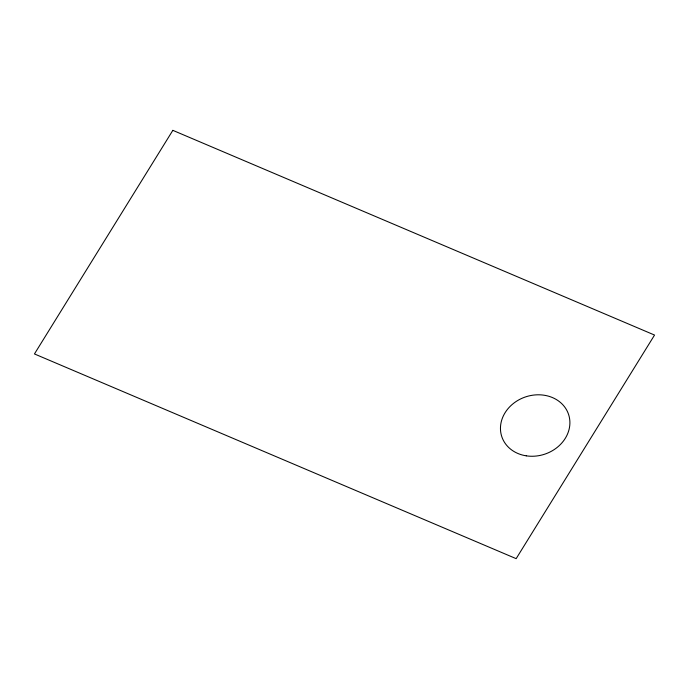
<?xml version="1.0" encoding="UTF-8"?>
<svg xmlns="http://www.w3.org/2000/svg" width="689" height="689" viewBox="0 0 689 689"><rect width="100%" height="100%" fill="white"/><g stroke="black" fill="none" stroke-linecap="round" stroke-linejoin="round"><path stroke-width="1.03" d="M172.844 130.35L34.45 353.939L516.156 558.65L654.55 335.061L172.844 130.35M526.258 455.834A35.191 30.195 -18.5 0 0 568.701 414.812A35.191 30.195 -18.5 0 0 510.575 405.942A35.191 30.195 -18.5 0 0 526.258 455.834"/></g></svg>
